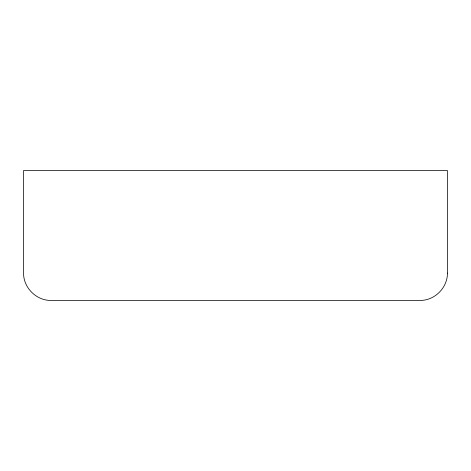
<?xml version="1.0" encoding="UTF-8"?>
<svg xmlns="http://www.w3.org/2000/svg" width="471" height="471" viewBox="0 0 471 471"><rect width="100%" height="100%" fill="white"/><g stroke="black" fill="none" stroke-linecap="round" stroke-linejoin="round"><path stroke-width="0.71" d="M447.45 273.103C447.544 287.74 434.739 300.545 420.103 300.451L50.897 300.451C36.261 300.545 23.456 287.74 23.55 273.103L23.55 170.549L447.45 170.549L447.45 273.103"/></g></svg>
